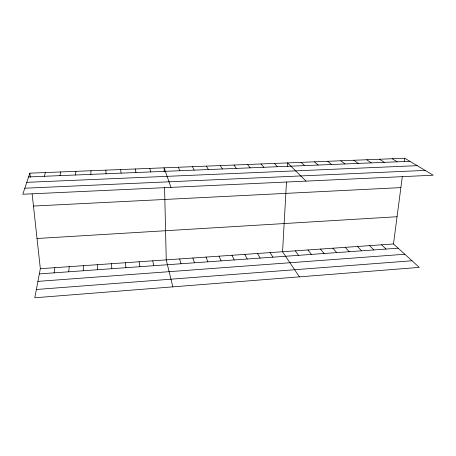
<?xml version="1.0" encoding="UTF-8"?>
<svg xmlns="http://www.w3.org/2000/svg" width="456" height="456" viewBox="0 0 456 456"><rect width="100%" height="100%" fill="white"/><g stroke="black" fill="none" stroke-linecap="round" stroke-linejoin="round"><path stroke-width="0.68" d="M90.858 174.374L90.961 170.738M83.214 270.761L83.442 265.677M286.488 182.001L282.56 251.735L299.41 276.86M287.371 166.332L287.565 162.9L306.016 181.117M68.725 271.799L69.204 266.669M75.525 175.007L75.907 171.336M32.125 193.88L40.339 268.692L34.798 297.768L419.281 267.387L393.488 243.966L402.329 176.54M404.301 161.538L404.734 158.232L29.857 173.172L22.8 194.245L433.2 175.218L404.734 158.232M54.104 272.848L54.84 267.678M60.032 175.64L60.705 171.946M44.392 176.284L45.355 172.556M36.377 289.486L411.99 260.769M37.922 281.38L404.808 254.248M39.347 273.902L398.151 248.201M40.339 268.692L393.488 243.966M37.027 238.499L397.056 216.731M33.465 206.055L400.881 187.604M24.818 188.214L425.123 170.401M26.79 182.332L417.194 165.67M28.597 176.928L409.858 161.293M392.177 158.734L397.119 161.812M379.512 159.235L384.26 162.342M366.732 159.748L371.287 162.872M353.833 160.261L358.194 163.408M340.82 160.78L344.975 163.955M327.687 161.304L331.643 164.496M314.435 161.829L318.18 165.049M301.063 162.364L304.591 165.608M381.575 244.804L386.072 249.067M369.565 245.641L373.892 249.939M357.453 246.491L361.602 250.823M274.347 163.43L277.442 166.719M345.238 247.346L349.21 251.706M261.003 163.96L263.881 167.278M332.914 248.206L336.71 252.601M320.488 249.079L324.096 253.507M247.545 164.496L250.196 167.842M307.954 249.956L311.38 254.419M233.956 165.038L236.385 168.406M295.311 250.84L298.543 255.337M220.248 165.585L222.442 168.976M270.072 252.607L272.922 257.173M257.48 253.49L260.131 258.09M206.414 166.138L208.375 169.558M244.781 254.38L247.237 259.014M192.449 166.691L194.17 170.139M231.973 255.274L234.224 259.943M219.057 256.181L221.097 260.883M178.359 167.255L179.829 170.726M206.021 257.093L207.856 261.835M170.966 187.376L164.131 167.819L164.223 171.832M192.877 258.01L194.501 262.787M179.618 258.94L181.026 263.756M149.773 168.395L150.742 171.918M172.835 286.864L166.24 259.88L164.587 187.65M135.278 168.971L135.985 172.522M152.749 260.821L153.706 265.711M139.131 261.778L139.861 266.703M120.646 169.552L121.091 173.137M29.857 173.172L30.313 177.344M125.394 262.736L125.896 267.706M111.538 263.71L111.8 268.715M105.872 170.145L106.049 173.753M97.555 264.685L97.573 269.73"/></g></svg>
